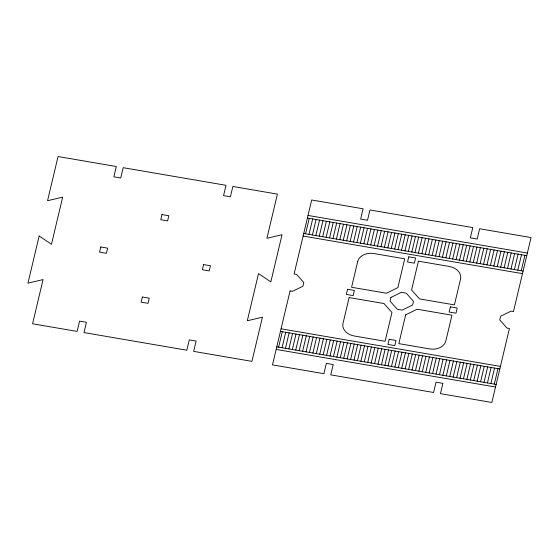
<?xml version="1.0" encoding="UTF-8"?>
<svg xmlns="http://www.w3.org/2000/svg" width="559" height="559" viewBox="0 0 559 559"><rect width="100%" height="100%" fill="white"/><g stroke="black" fill="none" stroke-linecap="round" stroke-linejoin="round"><path stroke-width="0.84" d="M278.613 347.167L282.288 331.704M305.563 233.795L309.239 218.338M282.043 347.754L285.719 332.291M308.994 234.382L312.67 218.925M285.467 348.341L289.143 332.878M312.418 234.969L316.094 219.512M288.898 348.928L292.574 333.464M315.849 235.556L319.524 220.099M292.329 349.515L295.997 334.051M319.273 236.143L322.948 220.686M295.753 350.102L299.428 334.638M322.704 236.737L326.379 221.273M299.184 350.689L302.852 335.225M326.128 237.323L329.803 221.86M302.608 351.276L306.283 335.812M329.558 237.91L333.234 222.447M306.039 351.863L309.714 336.399M332.982 238.497L336.658 223.034M309.462 352.45L313.138 336.993M336.413 239.084L340.089 223.621M312.893 353.036L316.569 337.58M339.837 239.671L343.512 224.208M316.317 353.623L319.993 338.167M343.268 240.258L346.943 224.795M319.748 354.21L323.423 338.754M346.692 240.845L350.367 225.382M323.172 354.797L326.847 339.341M350.123 241.432L353.798 225.969M326.603 355.384L330.278 339.928M353.554 242.019L357.222 226.556M330.027 355.971L333.702 340.515M356.977 242.606L360.653 227.15M333.457 356.558L337.133 341.102M360.408 243.193L364.077 227.737M336.881 357.145L340.557 341.689M363.832 243.78L367.508 228.324M340.312 357.732L343.988 342.276M367.263 244.367L370.931 228.911M343.736 358.319L347.412 342.863M370.687 244.954L374.362 229.497M347.167 358.906L350.842 343.45M374.118 245.541L377.793 230.084M350.591 359.493L354.266 344.037M377.542 246.128L381.217 230.671M354.022 360.08L357.697 344.623M380.972 246.715L384.648 231.258M357.446 360.667L361.121 345.21M384.396 247.302L388.072 231.845M360.876 361.261L364.552 345.797M387.827 247.889L391.503 232.432M364.3 361.848L367.976 346.384M391.251 248.476L394.927 233.019M367.731 362.435L371.407 346.971M394.682 249.062L398.357 233.606M371.155 363.022L374.83 347.558M398.106 249.649L401.781 234.193M374.586 363.609L378.261 348.145M401.537 250.236L405.212 234.78M378.01 364.195L381.685 348.732M404.961 250.823L408.636 235.367M381.441 364.782L385.116 349.319M408.391 251.417L412.067 235.954M384.865 365.369L388.54 349.906M411.815 252.004L415.491 236.541M388.051 365.914L391.726 350.451M415.002 252.549L418.677 237.086M391.475 366.501L395.15 351.038M418.425 253.136L422.101 237.673M394.906 367.088L398.581 351.625M421.856 253.723L425.532 238.26M398.329 367.675L402.005 352.219M425.28 254.31L428.956 238.847M401.76 368.262L405.436 352.806M428.711 254.897L432.386 239.434M405.184 368.849L408.86 353.393M432.135 255.484L435.81 240.021M408.615 369.436L412.29 353.98M435.566 256.071L439.241 240.608M412.039 370.023L415.714 354.567M438.99 256.658L442.665 241.195M415.47 370.61L419.145 355.154M442.421 257.245L446.096 241.788M418.894 371.197L422.569 355.741M445.844 257.832L449.52 242.375M422.325 371.784L426 356.328M449.275 258.419L452.951 242.962M425.748 372.371L429.424 356.915M452.699 259.006L456.375 243.549M429.179 372.958L432.855 357.501M456.13 259.593L459.805 244.136M432.61 373.545L436.279 358.088M459.554 260.18L463.229 244.723M436.034 374.132L439.709 358.675M462.985 260.767L466.66 245.31M439.465 374.719L443.133 359.262M466.409 261.353L470.084 245.897M442.889 375.306L446.564 359.849M469.839 261.94L473.515 246.484M446.32 375.893L449.995 360.436M473.263 262.527L476.939 247.071M449.743 376.486L453.419 361.023M476.694 263.114L480.37 247.658M453.174 377.073L456.85 361.61M480.118 263.701L483.794 248.245M456.598 377.66L460.274 362.197M483.549 264.288L487.224 248.832M460.029 378.247L463.704 362.784M486.973 264.875L490.648 249.419M463.453 378.834L467.128 363.371M490.404 265.462L494.079 250.006M466.884 379.421L470.559 363.958M493.828 266.056L497.503 250.593M470.308 380.008L473.983 364.545M497.258 266.643L500.934 251.18M473.739 380.595L477.414 365.132M500.689 267.23L504.358 251.767M477.162 381.182L480.838 365.719M504.113 267.817L507.789 252.354M480.593 381.769L484.269 366.306M507.544 268.404L511.212 252.941M484.017 382.356L487.693 366.9M510.968 268.991L514.643 253.527M487.448 382.943L491.123 367.487M514.399 269.578L518.074 254.114M490.872 383.53L494.547 368.074M517.823 270.165L521.498 254.701M494.303 384.117L497.978 368.661M521.254 270.752L524.929 255.288M308.016 215.446L527.375 253.031M307.401 218.024L526.76 255.603M303.726 233.48L523.084 271.066M303.118 236.059L522.476 273.644M281.065 328.811L500.424 366.397M280.457 331.389L499.816 368.975M276.782 346.853L496.14 384.431M276.167 349.424L495.526 387.01M39.165 236.003L27.95 283.182L43.071 279.577L32.569 323.78L77.128 331.41L79.574 321.104L86.428 322.277L83.983 332.584L186.804 350.207L189.256 339.9L196.111 341.074L193.659 351.38L251.927 361.359L262.437 317.163L247.309 320.761L258.524 273.589L270.822 281.89L282.036 234.71L266.909 238.316L277.418 194.113L232.858 186.482L230.406 196.789L223.551 195.615L226.004 185.308L123.176 167.693L120.73 177.993L113.875 176.819L116.321 166.512L58.059 156.534L47.55 200.73L62.671 197.131L51.463 244.304L39.165 236.003M100.767 246.973L99.537 252.13L106.392 253.304L107.621 248.147L100.767 246.973M142.377 297.011L141.154 302.16L148.009 303.334L149.232 298.185L142.377 297.011M161.977 214.558L160.754 219.715L167.609 220.889L168.832 215.732L161.977 214.558M203.588 264.589L202.365 269.745L209.22 270.919L210.443 265.77L203.588 264.589M290.072 290.918L272.492 364.887L323.906 373.691L326.351 363.385L333.206 364.559L330.76 374.865L433.581 392.488L436.034 382.181L442.889 383.355L440.436 393.662L491.85 402.466L509.431 328.503L507.013 328.091L499.732 319.909L500.598 316.261L511.045 311.118L513.469 311.538L531.05 237.568L479.636 228.764L477.19 239.07L470.336 237.896L472.781 227.59L369.96 209.967L367.508 220.274L360.653 219.1L363.105 208.793L311.691 199.989L294.111 273.952L296.529 274.364L303.81 282.547L302.943 286.194L292.497 291.337L290.072 290.918M347.544 289.255L346.321 294.411L353.176 295.585L354.399 290.428L347.544 289.255M349.13 297.57L343.009 323.34A13.947 10.544 4.8 0 0 354.266 335.994L385.116 341.276L391.957 312.495L383.998 303.544L349.13 297.57M357.711 261.5L351.583 287.263L386.444 293.237L397.875 287.612L404.716 258.831L373.866 253.541A13.947 10.544 4.8 0 0 357.711 261.5M390.916 297.472L390.049 301.112L397.33 309.295L402.18 310.126L412.626 304.983L413.492 301.336L406.211 293.161L401.362 292.329L390.916 297.472M389.155 339.285L387.932 344.442L394.787 345.616L396.01 340.466L389.155 339.285M408.755 256.84L407.532 261.989L414.387 263.17L415.61 258.013L408.755 256.84M405.666 314.843L398.826 343.624L429.675 348.914A13.947 10.544 4.8 0 0 445.83 340.955L451.958 315.192L417.098 309.218L405.666 314.843M418.425 261.179L411.585 289.96L419.543 298.911L454.411 304.886L460.532 279.116A13.947 10.544 4.8 0 0 449.275 266.461L418.425 261.179M450.365 306.87L449.143 312.027L455.997 313.201L457.22 308.044L450.365 306.87"/></g></svg>
